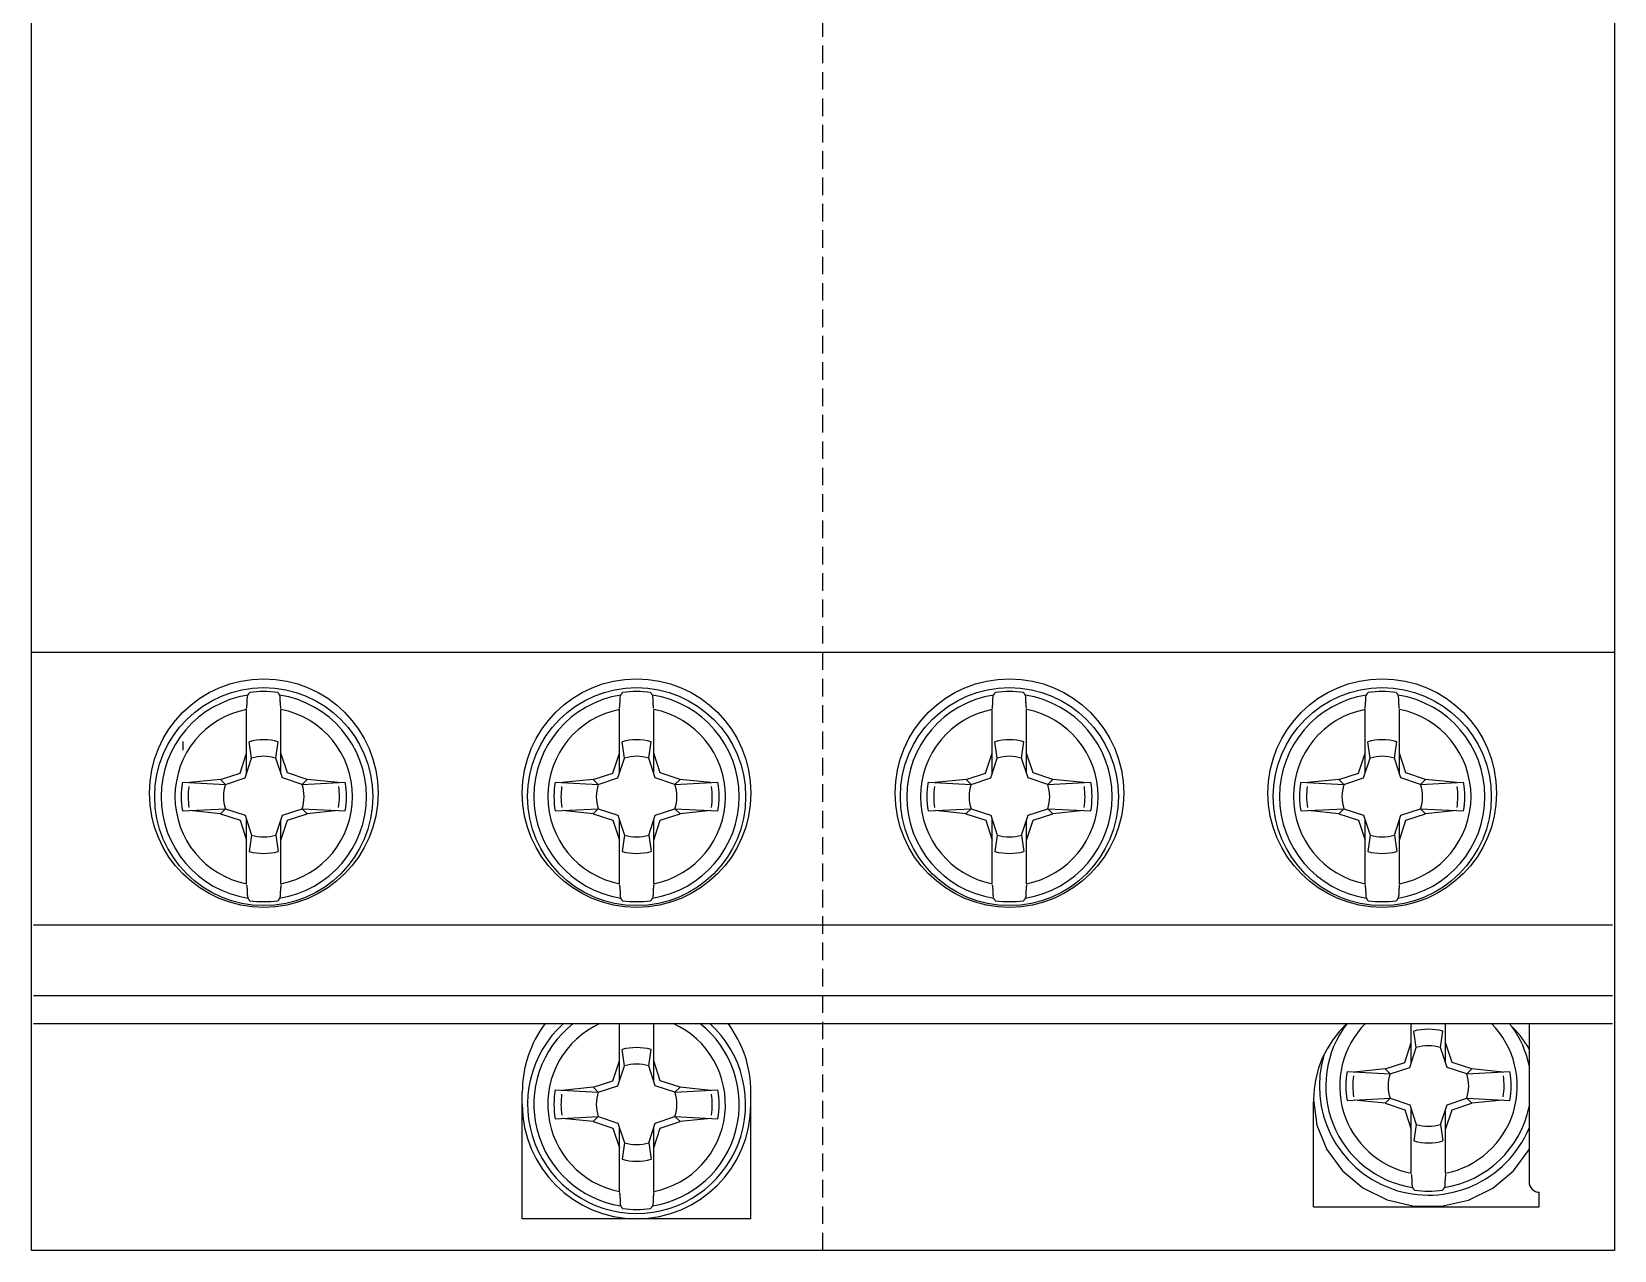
# Model space of a CAD drawing. Extents: x 0 to 45, y 0 to 70.2.
# Drawn here: x 0 to 45, y 0 to 34.65 of the extents above; entities that cross this region are included whole.
import ezdxf

# ---------------------------------------------------------------- set-up
doc = ezdxf.new("R2010")
doc.units = 0
doc.linetypes.add('DASHED', pattern=[0.75, 0.5, -0.25])
doc.layers.add('-15N-THT. THIẾT BỊ ĐÓNG MỞ', color=40, linetype='CONTINUOUS')

# ---------------------------------------------------------------- blocks, each defined once
blk = doc.blocks.new('06 - N - SC CTT LC1D09')
at = {"layer": '-15N-THT. THIẾT BỊ ĐÓNG MỞ'}
for p, q in [((0, -35.349945), (0, 34.849945)), ((44.999985, 34.849945), (44.999985, -35.349945)), ((44.999985, -18.349961), (0, -18.349961)), ((6.110968, -21.794463), (6.110968, -19.97272)), ((7.08771, -21.790468), (7.08771, -19.972457)), ((16.710974, -21.794463), (16.710974, -19.97272)), ((17.687716, -21.790468), (17.687716, -19.972457)), ((27.310976, -21.794463), (27.310976, -19.97272)), ((28.287718, -21.790468), (28.287718, -19.972457)), ((37.910966, -21.794463), (37.910966, -19.97272)), ((38.887708, -21.790468), (38.887708, -19.972457)), ((4.300018, -20.88707), (4.300018, -21.132675)), ((6.255001, -21.358118), (6.188255, -20.888278)), ((6.944998, -21.358122), (7.01115, -20.888118)), ((16.855007, -21.358118), (16.788261, -20.888278)), ((17.545004, -21.358122), (17.611156, -20.888118)), ((27.455009, -21.358118), (27.388263, -20.888278)), ((28.145006, -21.358122), (28.211158, -20.888118)), ((38.054999, -21.358118), (37.988253, -20.888278)), ((38.744996, -21.358122), (38.811148, -20.888118)), ((5.924326, -21.77951), (6.110963, -21.214086)), ((6.069668, -21.919581), (6.254997, -21.358119)), ((7.130326, -21.919573), (6.944997, -21.358114)), ((7.273033, -21.776867), (7.087705, -21.215408)), ((16.524332, -21.77951), (16.710969, -21.214086)), ((16.669674, -21.919581), (16.855003, -21.358119)), ((17.730332, -21.919573), (17.545003, -21.358114)), ((17.873039, -21.776867), (17.687711, -21.215408)), ((27.124334, -21.77951), (27.310971, -21.214086)), ((27.269676, -21.919581), (27.455005, -21.358119)), ((28.330334, -21.919573), (28.145005, -21.358114)), ((28.473041, -21.776867), (28.287713, -21.215408)), ((37.724324, -21.77951), (37.910961, -21.214086)), ((37.869666, -21.919581), (38.054995, -21.358119)), ((38.930324, -21.919573), (38.744995, -21.358114)), ((39.073031, -21.776867), (38.887703, -21.215408)), ((4.285885, -22.040845), (5.508218, -22.104905)), ((5.366839, -21.963527), (4.487256, -22.051399)), ((5.366837, -21.96353), (5.924327, -21.779512)), ((5.508211, -22.104903), (5.366838, -21.963531)), ((5.50821, -22.1049), (6.069669, -21.919573)), ((7.691787, -22.104906), (7.130329, -21.919577)), ((7.834495, -21.9622), (7.273036, -21.776872)), ((7.691787, -22.104907), (7.834493, -21.9622)), ((7.691793, -22.104903), (8.914127, -22.040843)), ((8.712755, -22.051397), (7.833173, -21.963526)), ((14.885891, -22.040845), (16.108224, -22.104905)), ((15.966845, -21.963527), (15.087262, -22.051399)), ((15.966843, -21.96353), (16.524333, -21.779512)), ((16.108217, -22.104903), (15.966844, -21.963531)), ((16.108216, -22.1049), (16.669675, -21.919573)), ((18.291793, -22.104906), (17.730335, -21.919577)), ((18.434501, -21.9622), (17.873042, -21.776872)), ((18.291793, -22.104907), (18.434499, -21.9622)), ((18.291799, -22.104903), (19.514133, -22.040843)), ((19.312761, -22.051397), (18.433179, -21.963526)), ((25.485893, -22.040845), (26.708226, -22.104905)), ((26.566847, -21.963527), (25.687264, -22.051399)), ((26.566845, -21.96353), (27.124335, -21.779512)), ((26.708219, -22.104903), (26.566846, -21.963531)), ((26.708218, -22.1049), (27.269677, -21.919573)), ((28.891795, -22.104906), (28.330337, -21.919577)), ((29.034503, -21.9622), (28.473044, -21.776872)), ((28.891795, -22.104907), (29.034501, -21.9622)), ((28.891801, -22.104903), (30.114135, -22.040843)), ((29.912763, -22.051397), (29.033181, -21.963526)), ((36.085883, -22.040845), (37.308216, -22.104905)), ((37.166837, -21.963527), (36.287254, -22.051399)), ((37.166835, -21.96353), (37.724325, -21.779512)), ((37.308209, -22.104903), (37.166836, -21.963531)), ((37.308208, -22.1049), (37.869667, -21.919573)), ((39.491785, -22.104906), (38.930327, -21.919577)), ((39.634493, -21.9622), (39.073034, -21.776872)), ((39.491785, -22.104907), (39.634491, -21.9622)), ((39.491791, -22.104903), (40.714125, -22.040843)), ((40.512753, -22.051397), (39.633171, -21.963526)), ((4.285884, -22.858957), (5.508218, -22.794897)), ((5.365499, -22.93761), (4.487265, -22.848405)), ((5.365498, -22.937616), (5.926961, -23.122946)), ((5.365501, -22.937614), (5.50821, -22.794906)), ((5.508208, -22.794909), (6.069667, -22.980238)), ((7.130328, -22.980234), (7.691789, -22.794905)), ((7.273033, -23.122932), (7.834493, -22.937602)), ((7.834494, -22.937614), (7.691785, -22.794905)), ((7.691792, -22.794894), (8.914126, -22.858954)), ((8.712747, -22.848404), (7.834513, -22.937608)), ((14.88589, -22.858957), (16.108224, -22.794897)), ((15.965505, -22.93761), (15.087271, -22.848405)), ((15.965504, -22.937616), (16.526967, -23.122946)), ((15.965507, -22.937614), (16.108216, -22.794906)), ((16.108214, -22.794909), (16.669673, -22.980238)), ((17.730334, -22.980234), (18.291795, -22.794905)), ((17.873039, -23.122932), (18.434499, -22.937602)), ((18.4345, -22.937614), (18.291791, -22.794905)), ((18.291798, -22.794894), (19.514132, -22.858954)), ((19.312753, -22.848404), (18.434519, -22.937608)), ((25.485892, -22.858957), (26.708226, -22.794897)), ((26.565507, -22.93761), (25.687273, -22.848405)), ((26.565506, -22.937616), (27.126969, -23.122946)), ((26.565509, -22.937614), (26.708218, -22.794906)), ((26.708216, -22.794909), (27.269675, -22.980238)), ((28.330336, -22.980234), (28.891797, -22.794905)), ((28.473041, -23.122932), (29.034501, -22.937602)), ((29.034502, -22.937614), (28.891793, -22.794905)), ((28.8918, -22.794894), (30.114134, -22.858954)), ((29.912755, -22.848404), (29.034521, -22.937608)), ((36.085882, -22.858957), (37.308216, -22.794897)), ((37.165497, -22.93761), (36.287263, -22.848405)), ((37.165496, -22.937616), (37.726959, -23.122946)), ((37.165499, -22.937614), (37.308208, -22.794906)), ((37.308206, -22.794909), (37.869665, -22.980238)), ((38.930326, -22.980234), (39.491787, -22.794905)), ((39.073031, -23.122932), (39.634491, -22.937602)), ((39.634492, -22.937614), (39.491783, -22.794905)), ((39.49179, -22.794894), (40.714124, -22.858954)), ((40.512745, -22.848404), (39.634511, -22.937608)), ((5.926962, -23.122942), (6.112289, -23.684399)), ((6.069669, -22.980234), (6.254995, -23.541686)), ((6.110968, -24.927094), (6.110968, -23.105347)), ((6.945, -23.54169), (7.130325, -22.980239)), ((7.08771, -24.927354), (7.08771, -23.109345)), ((7.08771, -23.684403), (7.273035, -23.122949)), ((16.526968, -23.122942), (16.712295, -23.684399)), ((16.669675, -22.980234), (16.855001, -23.541686)), ((16.710974, -24.927094), (16.710974, -23.105347)), ((17.545006, -23.54169), (17.730331, -22.980239)), ((17.687716, -24.927354), (17.687716, -23.109345)), ((17.687716, -23.684403), (17.873041, -23.122949)), ((27.12697, -23.122942), (27.312297, -23.684399)), ((27.269677, -22.980234), (27.455003, -23.541686)), ((27.310976, -24.927094), (27.310976, -23.105347)), ((28.145008, -23.54169), (28.330333, -22.980239)), ((28.287718, -24.927354), (28.287718, -23.109345)), ((28.287718, -23.684403), (28.473043, -23.122949)), ((37.72696, -23.122942), (37.912287, -23.684399)), ((37.869667, -22.980234), (38.054993, -23.541686)), ((37.910966, -24.927094), (37.910966, -23.105347)), ((38.744998, -23.54169), (38.930323, -22.980239)), ((38.887708, -24.927354), (38.887708, -23.109345)), ((38.887708, -23.684403), (39.073033, -23.122949)), ((6.255001, -23.541682), (6.187697, -24.011372)), ((6.944999, -23.541683), (7.011703, -24.011535)), ((16.855007, -23.541682), (16.787703, -24.011372)), ((17.545005, -23.541683), (17.611709, -24.011535)), ((27.455009, -23.541682), (27.387705, -24.011372)), ((28.145007, -23.541683), (28.211711, -24.011535)), ((38.054999, -23.541682), (37.987695, -24.011372)), ((38.744997, -23.541683), (38.811701, -24.011535)), ((0.050018, -26.099915), (44.949966, -26.099915)), ((0.050018, -28.099915), (44.949966, -28.099915)), ((0.050018, -28.899918), (44.949966, -28.899918)), ((16.710954, -30.544449), (16.710954, -28.899918)), ((17.687699, -30.540543), (17.687699, -28.899918)), ((39.225372, -30.02327), (39.225372, -28.899918)), ((39.369415, -29.586785), (39.302687, -29.11706)), ((40.059427, -29.586851), (40.125595, -29.116722)), ((40.202118, -30.019211), (40.202118, -28.899918)), ((42.574997, -28.899918), (42.574997, -33.399918)), ((16.855011, -30.108012), (16.78828, -29.638272)), ((17.545052, -30.107977), (17.6112, -29.637999)), ((39.038727, -30.008276), (39.225363, -29.442854)), ((39.184074, -30.148358), (39.36941, -29.586878)), ((40.244703, -30.148232), (40.05941, -29.586882)), ((40.38739, -30.005493), (40.202097, -29.444144)), ((16.524372, -30.52953), (16.711008, -29.964108)), ((16.669709, -30.669592), (16.85504, -30.108126)), ((17.730334, -30.669457), (17.545037, -30.108092)), ((17.873083, -30.526858), (17.687738, -29.965348)), ((38.481208, -30.192189), (39.038704, -30.008169)), ((38.622589, -30.33354), (39.18404, -30.148215)), ((40.80619, -30.33366), (40.244724, -30.148331)), ((40.948895, -30.190932), (40.387444, -30.005606)), ((15.966887, -30.713528), (16.524368, -30.529515)), ((18.434546, -30.712206), (17.873066, -30.526871)), ((37.400307, -30.269545), (38.622643, -30.333605)), ((38.481282, -30.192292), (37.60169, -30.280163)), ((38.622597, -30.333653), (38.481155, -30.192211)), ((40.806129, -30.333588), (40.948832, -30.190886)), ((40.80621, -30.333634), (42.02853, -30.269573)), ((41.827158, -30.280186), (40.947594, -30.192316)), ((13.950012, -34.44989), (13.950012, -30.849945)), ((14.885921, -30.790846), (16.108258, -30.854906)), ((15.96689, -30.713551), (15.087296, -30.801424)), ((16.108189, -30.854853), (15.966856, -30.71352)), ((16.108253, -30.854883), (16.669705, -30.669558)), ((18.291827, -30.854931), (17.730376, -30.669606)), ((18.291799, -30.854908), (18.434502, -30.712204)), ((18.291825, -30.854945), (19.514147, -30.790884)), ((19.312801, -30.801371), (18.433223, -30.713499)), ((20.450012, -34.44989), (20.450012, -30.849945)), ((37.400311, -31.087624), (38.622629, -31.023566)), ((38.479829, -31.166264), (38.622532, -31.02356)), ((38.622614, -31.023642), (39.18408, -31.208971)), ((40.244747, -31.209025), (40.806198, -31.023699)), ((40.948864, -31.16634), (40.806162, -31.023636)), ((40.806217, -31.023537), (42.028555, -31.087597)), ((36.450541, -34.117203), (36.450541, -31.114273)), ((38.479932, -31.166298), (37.601699, -31.077093)), ((38.479899, -31.166352), (39.041365, -31.351683)), ((39.041372, -31.351736), (39.22666, -31.913071)), ((39.184088, -31.208988), (39.369432, -31.770497)), ((39.225372, -33.155777), (39.225372, -31.334153)), ((40.059416, -31.770439), (40.244741, -31.208988)), ((40.202118, -33.156082), (40.202118, -31.338059)), ((40.202127, -31.913153), (40.387451, -31.351702)), ((40.387436, -31.351664), (40.948889, -31.166336)), ((41.827143, -31.077051), (40.948917, -31.166256)), ((14.885914, -31.608937), (16.108251, -31.544876)), ((15.96555, -31.687609), (15.087317, -31.598404)), ((15.965498, -31.687584), (16.108201, -31.54488)), ((15.965525, -31.687578), (16.527006, -31.872914)), ((16.108235, -31.544882), (16.669686, -31.73021)), ((16.527002, -31.872914), (16.712347, -32.434424)), ((16.669688, -31.730175), (16.855033, -32.291685)), ((16.710954, -33.677094), (16.710954, -31.855316)), ((17.545047, -32.29171), (17.730371, -31.730259)), ((17.687699, -33.677414), (17.687699, -31.859391)), ((17.687743, -32.43442), (17.873068, -31.872967)), ((17.730348, -31.730231), (18.2918, -31.544903)), ((17.873024, -31.872872), (18.43449, -31.68754)), ((18.434426, -31.687552), (18.291712, -31.544838)), ((18.291832, -31.544838), (19.514169, -31.608897)), ((19.312769, -31.598339), (18.434536, -31.687544)), ((39.369408, -31.770329), (39.302114, -32.239958)), ((40.05938, -31.770394), (40.126091, -32.240292)), ((16.855037, -32.291691), (16.78774, -32.761336)), ((17.544993, -32.291754), (17.611681, -32.761486)), ((42.863693, -34.117203), (42.863693, -33.69989)), ((36.450541, -34.117203), (42.863693, -34.117203)), ((20.450012, -34.44989), (13.950012, -34.44989)), ((44.999985, -35.349945), (0, -35.349945))]:
    blk.add_line(p, q, dxfattribs=at)
at = {"layer": '-15N-THT. THIẾT BỊ ĐÓNG MỞ', "color": 6, "linetype": 'DASHED'}
blk.add_line((22.499992, -35.349945), (22.499992, 34.849945), dxfattribs=at)
at = {"layer": '-15N-THT. THIẾT BỊ ĐÓNG MỞ'}
for points in [[(6.113218, -19.944433), (6.115897, -19.916254), (6.118809, -19.888123), (6.121758, -19.859979), (6.124549, -19.831762), (6.126985, -19.803412), (6.128869, -19.774866), (6.130006, -19.746066), (6.130331, -19.722774), (6.130458, -19.699407), (6.130798, -19.676093), (6.131759, -19.652959), (6.133751, -19.630134), (6.137183, -19.607746), (6.142465, -19.585922), (6.150006, -19.564791), (6.154639, -19.554713), (6.159855, -19.544842), (6.165593, -19.535189), (6.171792, -19.525765), (6.178394, -19.51658), (6.185337, -19.507644), (6.192561, -19.498967), (6.200006, -19.490559)], [(7.085708, -19.944198), (7.083258, -19.916048), (7.080553, -19.887947), (7.077788, -19.859834), (7.075157, -19.83165), (7.072854, -19.803334), (7.071072, -19.774826), (7.070006, -19.746066), (7.069715, -19.722771), (7.069605, -19.699403), (7.069269, -19.676088), (7.068303, -19.652955), (7.066299, -19.630131), (7.062853, -19.607744), (7.057557, -19.585921), (7.050006, -19.564791), (7.04537, -19.554713), (7.040153, -19.544842), (7.034415, -19.53519), (7.028216, -19.525765), (7.021616, -19.51658), (7.014674, -19.507644), (7.007451, -19.498967), (7.000006, -19.490559)], [(16.713224, -19.944433), (16.715903, -19.916254), (16.718815, -19.888123), (16.721764, -19.859979), (16.724555, -19.831762), (16.726991, -19.803412), (16.728875, -19.774866), (16.730012, -19.746066), (16.730337, -19.722774), (16.730464, -19.699407), (16.730804, -19.676093), (16.731765, -19.652959), (16.733757, -19.630134), (16.737189, -19.607746), (16.742471, -19.585922), (16.750012, -19.564791), (16.754645, -19.554713), (16.759861, -19.544842), (16.765599, -19.535189), (16.771798, -19.525765), (16.7784, -19.51658), (16.785343, -19.507644), (16.792567, -19.498967), (16.800012, -19.490559)], [(17.685714, -19.944198), (17.683264, -19.916048), (17.680559, -19.887947), (17.677794, -19.859834), (17.675163, -19.83165), (17.67286, -19.803334), (17.671078, -19.774826), (17.670012, -19.746066), (17.669721, -19.722771), (17.669611, -19.699403), (17.669275, -19.676088), (17.668309, -19.652955), (17.666305, -19.630131), (17.662859, -19.607744), (17.657563, -19.585921), (17.650012, -19.564791), (17.645376, -19.554713), (17.640159, -19.544842), (17.634421, -19.53519), (17.628222, -19.525765), (17.621622, -19.51658), (17.61468, -19.507644), (17.607457, -19.498967), (17.600012, -19.490559)], [(27.313226, -19.944433), (27.315905, -19.916254), (27.318817, -19.888123), (27.321766, -19.859979), (27.324557, -19.831762), (27.326993, -19.803412), (27.328877, -19.774866), (27.330014, -19.746066), (27.330339, -19.722774), (27.330466, -19.699407), (27.330806, -19.676093), (27.331767, -19.652959), (27.333759, -19.630134), (27.337191, -19.607746), (27.342473, -19.585922), (27.350014, -19.564791), (27.354647, -19.554713), (27.359863, -19.544842), (27.365601, -19.535189), (27.3718, -19.525765), (27.378402, -19.51658), (27.385345, -19.507644), (27.392569, -19.498967), (27.400014, -19.490559)], [(28.285716, -19.944198), (28.283266, -19.916048), (28.280561, -19.887947), (28.277796, -19.859834), (28.275165, -19.83165), (28.272862, -19.803334), (28.27108, -19.774826), (28.270014, -19.746066), (28.269723, -19.722771), (28.269613, -19.699403), (28.269277, -19.676088), (28.268311, -19.652955), (28.266307, -19.630131), (28.262861, -19.607744), (28.257565, -19.585921), (28.250014, -19.564791), (28.245378, -19.554713), (28.240161, -19.544842), (28.234423, -19.53519), (28.228224, -19.525765), (28.221624, -19.51658), (28.214682, -19.507644), (28.207459, -19.498967), (28.200014, -19.490559)], [(37.913216, -19.944433), (37.915895, -19.916254), (37.918807, -19.888123), (37.921756, -19.859979), (37.924547, -19.831762), (37.926983, -19.803412), (37.928867, -19.774866), (37.930004, -19.746066), (37.930329, -19.722774), (37.930456, -19.699407), (37.930796, -19.676093), (37.931757, -19.652959), (37.933749, -19.630134), (37.937181, -19.607746), (37.942463, -19.585922), (37.950004, -19.564791), (37.954637, -19.554713), (37.959853, -19.544842), (37.965591, -19.535189), (37.97179, -19.525765), (37.978392, -19.51658), (37.985335, -19.507644), (37.992559, -19.498967), (38.000004, -19.490559)], [(38.885706, -19.944198), (38.883256, -19.916048), (38.880551, -19.887947), (38.877786, -19.859834), (38.875155, -19.83165), (38.872852, -19.803334), (38.87107, -19.774826), (38.870004, -19.746066), (38.869713, -19.722771), (38.869603, -19.699403), (38.869267, -19.676088), (38.868301, -19.652955), (38.866297, -19.630131), (38.862851, -19.607744), (38.857555, -19.585921), (38.850004, -19.564791), (38.845368, -19.554713), (38.840151, -19.544842), (38.834413, -19.53519), (38.828214, -19.525765), (38.821614, -19.51658), (38.814672, -19.507644), (38.807449, -19.498967), (38.800004, -19.490559)], [(6.113218, -24.955383), (6.115897, -24.983562), (6.118809, -25.011693), (6.121758, -25.039836), (6.124549, -25.068052), (6.126985, -25.096403), (6.128869, -25.124948), (6.130006, -25.153748), (6.130331, -25.17704), (6.130458, -25.200407), (6.130798, -25.223721), (6.131759, -25.246855), (6.133751, -25.26968), (6.137183, -25.292068), (6.142465, -25.313892), (6.150006, -25.335023), (6.154639, -25.345101), (6.159855, -25.354972), (6.165593, -25.364625), (6.171792, -25.37405), (6.178394, -25.383235), (6.185337, -25.392172), (6.192561, -25.400849), (6.200006, -25.409257)], [(7.085708, -24.955613), (7.083258, -24.983763), (7.080553, -25.011865), (7.077788, -25.039978), (7.075157, -25.068163), (7.072854, -25.096479), (7.071072, -25.124988), (7.070006, -25.153748), (7.069715, -25.177043), (7.069605, -25.200411), (7.069269, -25.223726), (7.068303, -25.246859), (7.066299, -25.269683), (7.062853, -25.29207), (7.057557, -25.313892), (7.050006, -25.335023), (7.04537, -25.345101), (7.040153, -25.354972), (7.034415, -25.364625), (7.028216, -25.374049), (7.021616, -25.383235), (7.014674, -25.392172), (7.007451, -25.400849), (7.000006, -25.409257)], [(16.713224, -24.955383), (16.715903, -24.983562), (16.718815, -25.011693), (16.721764, -25.039836), (16.724555, -25.068052), (16.726991, -25.096403), (16.728875, -25.124948), (16.730012, -25.153748), (16.730337, -25.17704), (16.730464, -25.200407), (16.730804, -25.223721), (16.731765, -25.246855), (16.733757, -25.26968), (16.737189, -25.292068), (16.742471, -25.313892), (16.750012, -25.335023), (16.754645, -25.345101), (16.759861, -25.354972), (16.765599, -25.364625), (16.771798, -25.37405), (16.7784, -25.383235), (16.785343, -25.392172), (16.792567, -25.400849), (16.800012, -25.409257)], [(17.685714, -24.955613), (17.683264, -24.983763), (17.680559, -25.011865), (17.677794, -25.039978), (17.675163, -25.068163), (17.67286, -25.096479), (17.671078, -25.124988), (17.670012, -25.153748), (17.669721, -25.177043), (17.669611, -25.200411), (17.669275, -25.223726), (17.668309, -25.246859), (17.666305, -25.269683), (17.662859, -25.29207), (17.657563, -25.313892), (17.650012, -25.335023), (17.645376, -25.345101), (17.640159, -25.354972), (17.634421, -25.364625), (17.628222, -25.374049), (17.621622, -25.383235), (17.61468, -25.392172), (17.607457, -25.400849), (17.600012, -25.409257)], [(27.313226, -24.955383), (27.315905, -24.983562), (27.318817, -25.011693), (27.321766, -25.039836), (27.324557, -25.068052), (27.326993, -25.096403), (27.328877, -25.124948), (27.330014, -25.153748), (27.330339, -25.17704), (27.330466, -25.200407), (27.330806, -25.223721), (27.331767, -25.246855), (27.333759, -25.26968), (27.337191, -25.292068), (27.342473, -25.313892), (27.350014, -25.335023), (27.354647, -25.345101), (27.359863, -25.354972), (27.365601, -25.364625), (27.3718, -25.37405), (27.378402, -25.383235), (27.385345, -25.392172), (27.392569, -25.400849), (27.400014, -25.409257)], [(28.285716, -24.955613), (28.283266, -24.983763), (28.280561, -25.011865), (28.277796, -25.039978), (28.275165, -25.068163), (28.272862, -25.096479), (28.27108, -25.124988), (28.270014, -25.153748), (28.269723, -25.177043), (28.269613, -25.200411), (28.269277, -25.223726), (28.268311, -25.246859), (28.266307, -25.269683), (28.262861, -25.29207), (28.257565, -25.313892), (28.250014, -25.335023), (28.245378, -25.345101), (28.240161, -25.354972), (28.234423, -25.364625), (28.228224, -25.374049), (28.221624, -25.383235), (28.214682, -25.392172), (28.207459, -25.400849), (28.200014, -25.409257)], [(37.913216, -24.955383), (37.915895, -24.983562), (37.918807, -25.011693), (37.921756, -25.039836), (37.924547, -25.068052), (37.926983, -25.096403), (37.928867, -25.124948), (37.930004, -25.153748), (37.930329, -25.17704), (37.930456, -25.200407), (37.930796, -25.223721), (37.931757, -25.246855), (37.933749, -25.26968), (37.937181, -25.292068), (37.942463, -25.313892), (37.950004, -25.335023), (37.954637, -25.345101), (37.959853, -25.354972), (37.965591, -25.364625), (37.97179, -25.37405), (37.978392, -25.383235), (37.985335, -25.392172), (37.992559, -25.400849), (38.000004, -25.409257)], [(38.885706, -24.955613), (38.883256, -24.983763), (38.880551, -25.011865), (38.877786, -25.039978), (38.875155, -25.068163), (38.872852, -25.096479), (38.87107, -25.124988), (38.870004, -25.153748), (38.869713, -25.177043), (38.869603, -25.200411), (38.869267, -25.223726), (38.868301, -25.246859), (38.866297, -25.269683), (38.862851, -25.29207), (38.857555, -25.313892), (38.850004, -25.335023), (38.845368, -25.345101), (38.840151, -25.354972), (38.834413, -25.364625), (38.828214, -25.374049), (38.821614, -25.383235), (38.814672, -25.392172), (38.807449, -25.400849), (38.800004, -25.409257)], [(37.395019, -28.899867), (37.182305, -29.122087), (36.993654, -29.362801), (36.830869, -29.619708), (36.695505, -29.890354), (36.588856, -30.172152), (36.511942, -30.462408), (36.465497, -30.758348), (36.449966, -31.057144)], [(42.574996, -29.630255), (42.516704, -29.530664), (42.454522, -29.433182), (42.388536, -29.337942), (42.318837, -29.245076), (42.245521, -29.154713), (42.168691, -29.066977), (42.088451, -28.981989), (42.004913, -28.899866)], [(36.449966, -31.057145), (36.544279, -31.788968), (36.821744, -32.478317), (37.266257, -33.085184), (37.852019, -33.574345), (38.545034, -33.917412), (39.305079, -34.094472), (40.088044, -34.09525), (40.848484, -33.919701), (41.542266, -33.578012), (42.129124, -33.090016), (42.574996, -32.484034)], [(39.227638, -33.18423), (39.230317, -33.212399), (39.23323, -33.240515), (39.236181, -33.268641), (39.238972, -33.296841), (39.241408, -33.325176), (39.243293, -33.353711), (39.244431, -33.382508), (39.244755, -33.405801), (39.244881, -33.429171), (39.245219, -33.45249), (39.246178, -33.475629), (39.248168, -33.49846), (39.251598, -33.520853), (39.256879, -33.54268), (39.26442, -33.563813), (39.269053, -33.573891), (39.274269, -33.58376), (39.280008, -33.593411), (39.286208, -33.602832), (39.29281, -33.612015), (39.299753, -33.620949), (39.306978, -33.629625), (39.314423, -33.638031)], [(40.200131, -33.184357), (40.197679, -33.212509), (40.194973, -33.240614), (40.192206, -33.26873), (40.189573, -33.296917), (40.187268, -33.325236), (40.185484, -33.353747), (40.184418, -33.382508), (40.184127, -33.405803), (40.184016, -33.429175), (40.18368, -33.452495), (40.182713, -33.475633), (40.180709, -33.498463), (40.177261, -33.520855), (40.171965, -33.542681), (40.164413, -33.563813), (40.159778, -33.57389), (40.154563, -33.583759), (40.148827, -33.59341), (40.14263, -33.602832), (40.136031, -33.612015), (40.129091, -33.620949), (40.12187, -33.629625), (40.114426, -33.638031)], [(16.713218, -33.705386), (16.715897, -33.733574), (16.71881, -33.761717), (16.721761, -33.789874), (16.724552, -33.818104), (16.726989, -33.846467), (16.728874, -33.87502), (16.730011, -33.903824), (16.730335, -33.927111), (16.730461, -33.950464), (16.730799, -33.973758), (16.731758, -33.996869), (16.733748, -34.019672), (16.737179, -34.042041), (16.74246, -34.06385), (16.75, -34.084976), (16.754633, -34.095062), (16.759849, -34.10495), (16.765588, -34.114627), (16.771788, -34.12408), (16.77839, -34.133293), (16.785333, -34.142254), (16.792558, -34.150949), (16.800003, -34.159363)], [(17.685712, -33.705689), (17.683262, -33.733839), (17.680558, -33.761941), (17.677794, -33.790054), (17.675163, -33.818239), (17.67286, -33.846555), (17.671079, -33.875064), (17.670013, -33.903824), (17.669722, -33.927114), (17.669612, -33.950469), (17.669276, -33.973764), (17.668308, -33.996875), (17.666304, -34.019676), (17.662856, -34.042044), (17.65756, -34.063852), (17.650009, -34.084976), (17.645373, -34.095062), (17.640156, -34.10495), (17.634418, -34.114627), (17.628218, -34.12408), (17.621617, -34.133293), (17.614675, -34.142254), (17.607451, -34.150949), (17.600006, -34.159363)]]:
    blk.add_lwpolyline(points, dxfattribs=at)
for centre, radius in [((6.600006, -22.349961), 3.249997), ((6.600006, -22.449906), 3.099996), ((17.199997, -22.349961), 3.249997), ((17.200012, -22.449906), 3.099996), ((27.799998, -22.349961), 3.249997), ((27.800014, -22.449906), 3.099996), ((38.399989, -22.349961), 3.249997), ((38.400004, -22.449906), 3.099996)]:
    blk.add_circle(centre, radius, dxfattribs=at)
for centre, radius, start, end in [((6.600006, -22.449906), 2.919999, 98.865076, 261.134852), ((6.600006, -22.449906), 2.98626, 82.30225, 97.697714), ((6.600006, -22.449906), 2.919999, 278.865176, 81.134844), ((17.200012, -22.449906), 2.919999, 98.865076, 261.134852), ((17.200012, -22.449906), 2.98626, 82.30225, 97.697714), ((17.200012, -22.449906), 2.919999, 278.865176, 81.134844), ((27.800014, -22.449906), 2.919999, 98.865076, 261.134852), ((27.800014, -22.449906), 2.98626, 82.30225, 97.697714), ((27.800014, -22.449906), 2.919999, 278.865176, 81.134844), ((38.400004, -22.449906), 2.919999, 98.865076, 261.134852), ((38.400004, -22.449906), 2.98626, 82.30225, 97.697714), ((38.400004, -22.449906), 2.919999, 278.865176, 81.134844), ((6.600006, -22.449906), 2.524999, 101.167505, 258.832423), ((6.600006, -22.449906), 2.524999, 281.136733, 78.863287), ((17.200012, -22.449906), 2.524999, 101.167505, 258.832423), ((17.200012, -22.449906), 2.524999, 281.136733, 78.863287), ((27.800014, -22.449906), 2.524999, 101.167505, 258.832423), ((27.800014, -22.449906), 2.524999, 281.136733, 78.863287), ((38.400004, -22.449906), 2.524999, 101.167505, 258.832423), ((38.400004, -22.449906), 2.524999, 281.136733, 78.863287), ((6.600006, -22.449906), 1.614999, 75.251363, 104.77084), ((17.200012, -22.449906), 1.614999, 75.251363, 104.77084), ((27.800014, -22.449906), 1.614999, 75.251363, 104.77084), ((38.400004, -22.449906), 1.614999, 75.251363, 104.77084), ((6.600006, -22.449906), 1.145, 89.999982, 107.536301), ((6.600006, -22.449906), 1.145, 72.463717, 89.999982), ((17.200012, -22.449906), 1.145, 89.999982, 107.536301), ((17.200012, -22.449906), 1.145, 72.463717, 89.999982), ((27.800014, -22.449906), 1.145, 89.999982, 107.536301), ((27.800014, -22.449906), 1.145, 72.463717, 89.999982), ((38.400004, -22.449906), 1.145, 89.999982, 107.536301), ((38.400004, -22.449906), 1.145, 72.463717, 89.999982), ((6.600006, -22.449906), 2.349998, 169.975487, 190.024332), ((6.600006, -22.449906), 2.349998, 349.975669, 10.024515), ((17.200012, -22.449906), 2.349998, 169.975487, 190.024332), ((17.200012, -22.449906), 2.349998, 349.975669, 10.024515), ((27.800014, -22.449906), 2.349998, 169.975487, 190.024332), ((27.800014, -22.449906), 2.349998, 349.975669, 10.024515), ((38.400004, -22.449906), 2.349998, 169.975487, 190.024332), ((38.400004, -22.449906), 2.349998, 349.975669, 10.024515), ((6.600006, -22.449906), 2.149999, 172.274802, 188.257936), ((6.600006, -22.449906), 1.145, 162.463645, 197.536229), ((6.600006, -22.449906), 1.145, 342.463745, 17.536329), ((6.600006, -22.449906), 2.149999, 351.742065, 7.7252), ((17.200012, -22.449906), 2.149999, 172.274802, 188.257936), ((17.200012, -22.449906), 1.145, 162.463645, 197.536229), ((17.200012, -22.449906), 1.145, 342.463745, 17.536329), ((17.200012, -22.449906), 2.149999, 351.742065, 7.7252), ((27.800014, -22.449906), 2.149999, 172.274802, 188.257936), ((27.800014, -22.449906), 1.145, 162.463645, 197.536229), ((27.800014, -22.449906), 1.145, 342.463745, 17.536329), ((27.800014, -22.449906), 2.149999, 351.742065, 7.7252), ((38.400004, -22.449906), 2.149999, 172.274802, 188.257936), ((38.400004, -22.449906), 1.145, 162.463645, 197.536229), ((38.400004, -22.449906), 1.145, 342.463745, 17.536329), ((38.400004, -22.449906), 2.149999, 351.742065, 7.7252), ((6.600006, -22.449906), 1.145, 252.463709, 287.536293), ((17.200012, -22.449906), 1.145, 252.463709, 287.536293), ((27.800014, -22.449906), 1.145, 252.463709, 287.536293), ((38.400004, -22.449906), 1.145, 252.463709, 287.536293), ((6.600006, -22.449906), 1.614999, 255.208625, 284.768973), ((17.200012, -22.449906), 1.614999, 255.208625, 284.768973), ((27.800014, -22.449906), 1.614999, 255.208625, 284.768973), ((38.400004, -22.449906), 1.614999, 255.208625, 284.768973), ((6.600006, -22.449906), 2.98626, 262.302296, 277.69776), ((17.200012, -22.449906), 2.98626, 262.302296, 277.69776), ((27.800014, -22.449906), 2.98626, 262.302296, 277.69776), ((38.400004, -22.449906), 2.98626, 262.302296, 277.69776), ((17.200012, -30.849945), 3.249997, 143.130002, 179.999909), ((17.200012, -31.19989), 3.099994, 132.103126, 47.896821), ((17.200012, -31.19989), 2.919997, 128.031295, 261.134852), ((17.200012, -31.19989), 2.524997, 114.370643, 258.832423), ((17.200012, -31.19989), 2.919997, 278.865176, 51.968706), ((17.200012, -31.19989), 2.524997, 281.136733, 65.629276), ((17.200012, -30.849945), 3.249997, 359.999983, 36.869972), ((39.714432, -30.678726), 2.919997, 142.470643, 261.134852), ((39.714432, -30.678726), 2.524997, 135.213813, 258.832423), ((39.714432, -30.678726), 1.614997, 75.251363, 104.77084), ((39.714432, -30.678726), 2.524997, 281.136733, 44.786189), ((39.714432, -30.678726), 2.919997, 11.578824, 35.298991), ((17.200012, -31.19989), 1.614997, 75.251363, 104.77084), ((39.714432, -30.678726), 1.144999, 72.463717, 107.536301), ((17.200012, -31.19989), 1.144999, 72.463717, 107.536301), ((39.714432, -30.678726), 3.099994, 163.048473, 337.334082), ((39.714432, -30.678726), 2.349997, 169.975487, 190.024332), ((39.714432, -30.678726), 2.149997, 172.274802, 188.257936), ((39.714432, -30.678726), 1.144999, 162.463645, 197.536229), ((39.714432, -30.678726), 1.144999, 342.463745, 17.536329), ((39.714432, -30.678726), 2.149997, 351.742065, 7.7252), ((39.714432, -30.678726), 2.349997, 349.975669, 10.024515), ((17.200012, -31.19989), 2.349997, 169.975487, 190.024332), ((17.200012, -31.19989), 2.149997, 172.274802, 188.257936), ((17.200012, -31.19989), 1.144999, 162.463645, 197.536229), ((17.200012, -31.19989), 1.144999, 342.463745, 17.536329), ((17.200012, -31.19989), 2.149997, 351.742065, 7.7252), ((17.200012, -31.19989), 2.349997, 349.975669, 10.024515), ((17.200012, -31.19989), 3.249997, 180.000032, 359.999901), ((39.714432, -30.678726), 2.919997, 278.865176, 348.421173), ((39.714432, -30.678726), 1.144999, 252.463709, 287.536293), ((17.200012, -31.19989), 1.144999, 252.463709, 287.536293), ((39.714432, -30.678726), 1.614997, 255.208625, 284.768973), ((17.200012, -31.19989), 1.614997, 255.208625, 284.768973), ((39.714432, -30.678726), 2.986259, 262.302296, 277.69776), ((42.875, -33.399918), 0.3, 180.000087, 270.000083), ((17.200012, -31.19989), 2.986259, 262.302296, 277.69776)]:
    blk.add_arc(centre, radius, start, end, dxfattribs=at)

msp = doc.modelspace()

# ---------------------------------------------------------------- block references
msp.add_blockref('06 - N - SC CTT LC1D09', (0, 35.349945))

doc.saveas('drawing.dxf')
